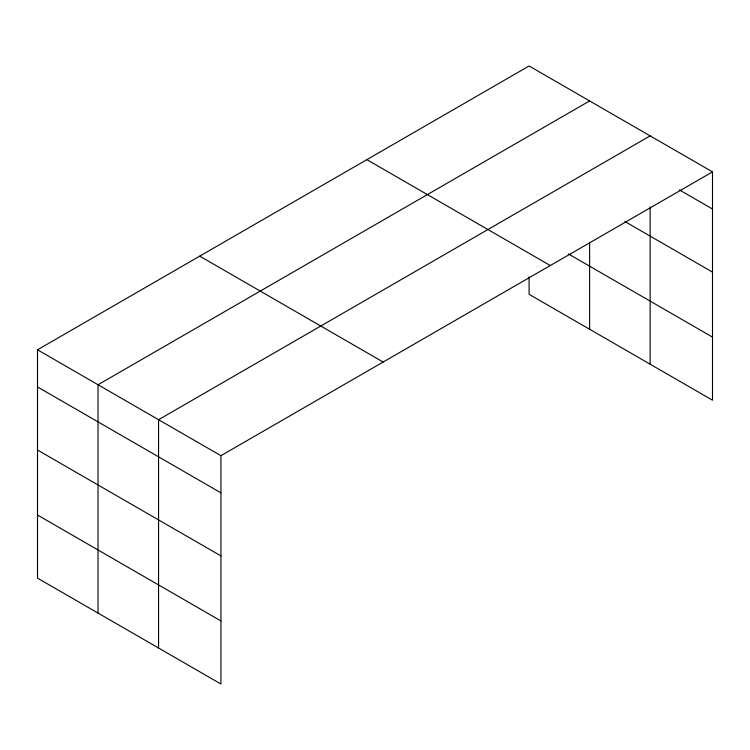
<?xml version="1.0" encoding="UTF-8"?>
<svg xmlns="http://www.w3.org/2000/svg" width="750" height="750" viewBox="0 0 750 750"><rect width="100%" height="100%" fill="white"/><g stroke="black" fill="none" stroke-linecap="round" stroke-linejoin="round"><path stroke-width="1.12" d="M37.5 349.8L220.922 455.7L220.922 684.009L37.5 578.119L37.5 349.8L529.078 65.991L712.5 171.881L712.5 400.2L529.078 294.3L529.078 276.778M589.612 100.931L98.025 384.75L98.025 613.059M650.138 135.881L158.559 419.691L158.559 648.009M220.922 455.7L712.5 171.881M679.303 189.853L712.5 209.016M624.919 221.541L712.5 272.109M568.425 253.931L712.5 337.106M366.863 159.647L550.275 265.538M199.725 256.144L383.137 362.034M37.5 386.934L220.922 492.825M37.5 450.019L220.922 555.919M37.5 515.025L220.922 620.925M650.138 206.897L650.138 364.191M589.612 242.944L589.612 329.25"/></g></svg>
